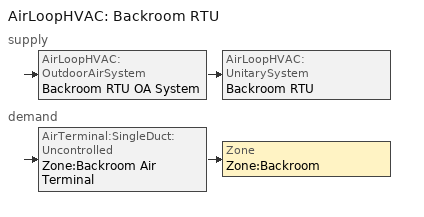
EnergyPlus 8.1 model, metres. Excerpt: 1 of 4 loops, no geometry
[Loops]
AirLoopHVAC 'Backroom RTU'
 supply: AirLoopHVAC:OutdoorAirSystem 'Backroom RTU OA System' > AirLoopHVAC:UnitarySystem 'Backroom RTU'
 demand: AirTerminal:SingleDuct:Uncontrolled 'Zone:Backroom Air Terminal' > Zone 'Zone:Backroom'
[DesignSpecification:ZoneAirDistribution]
Zone:Backroom:AirDistribution: Zone Air Distribution Effectiveness in Cooling Mode=1; Zone Air Distribution Effectiveness in Heating Mode=1
[Sizing:Zone]
Zone:Backroom: Zone Cooling Design Supply Air Temperature Input Method=SupplyAirTemperature; Zone Cooling Design Supply Air Temperature {C}=18.3333; Zone Heating Design Supply Air Temperature Input Method=SupplyAirTemperature; Zone Heating Design Supply Air Temperature {C}=32.2222; Zone Cooling Design Supply Air Humidity Ratio {kgWater/kgDryAir}=0.0085; Zone Heating Design Supply Air Humidity Ratio {kgWater/kgDryAir}=0.008; Zone Heating Sizing Factor=1.25; Zone Cooling Sizing Factor=1.15; Cooling Design Air Flow Method=DesignDay; Heating Design Air Flow Method=DesignDay; Design Specification Zone Air Distribution Object=Zone:Backroom:AirDistribution
[Sizing:System]
Backroom RTU: Type of Load to Size On=Sensible; Design Outdoor Air Flow Rate {m3/s}=0.141584; Minimum System Air Flow Ratio=1; Preheat Design Temperature {C}=10; Preheat Design Humidity Ratio {kgWater/kgDryAir}=0.008; Precool Design Temperature {C}=10; Precool Design Humidity Ratio {kgWater/kgDryAir}=0.008; Central Cooling Design Supply Air Temperature {C}=12.7778; Central Heating Design Supply Air Temperature {C}=26.6667; Sizing Option=NonCoincident; 100% Outdoor Air in Cooling=No; 100% Outdoor Air in Heating=No; Central Cooling Design Supply Air Humidity Ratio {kgWater/kgDryAir}=0.0085; Central Heating Design Supply Air Humidity Ratio {kgWater/kgDryAir}=0.008; Cooling Design Air Flow Method=DesignDay; Heating Design Air Flow Method=DesignDay; System Outdoor Air Method=ZoneSum; Zone Maximum Outdoor Air Fraction=1
[ZoneControl:Thermostat]
Zone:Backroom:Thermostat: Zone or ZoneList=Zone:Backroom; Control Type Schedule=Dual-Mode Thermostat Schedule; Control 1=Zone:Backroom:SetPoints
[ThermostatSetpoint:DualSetpoint]
Zone:Backroom:SetPoints: Heating Setpoint Temperature Schedule=SetHeat:Backroom:Schedule; Cooling Setpoint Temperature Schedule=SetCool:Backroom:Schedule
[AirTerminal:SingleDuct:Uncontrolled]
Zone:Backroom Air Terminal: Availability Schedule=Always On/Available; Maximum Air Flow Rate {m3/s}=2.35974
[Zone equipment]
Zone:Backroom: Zone:Backroom Air Terminal
[Fan:OnOff]
Backroom RTU Fan: Availability Schedule=HVAC:Backroom:Schedule; Fan Total Efficiency=0.6; Pressure Rise {Pa}=939.065; Maximum Flow Rate {m3/s}=2.35974; Motor Efficiency=0.85; Motor In Airstream Fraction=1
[Coil:Cooling:DX:SingleSpeed]
Backroom RTU DX Coil: Availability Schedule=Always On/Available; Gross Rated Total Cooling Capacity {W}=39060.5; Gross Rated Sensible Heat Ratio=autosize; Gross Rated Cooling COP {W/W}=4.11; Rated Air Flow Rate {m3/s}=2.35974; Total Cooling Capacity Function of Temperature Curve=DX Total Cooling Cap f(T); Total Cooling Capacity Function of Flow Fraction Curve=DX Total Cooling Cap f(m); Energy Input Ratio Function of Temperature Curve=DX Energy Input Ratio f(T); Energy Input Ratio Function of Flow Fraction Curve=DX Energy Input Ratio f(m); Part Load Fraction Correlation Curve=DX Part Load Fraction; Nominal Time for Condensate Removal to Begin {s}=1000; Ratio of Initial Moisture Evaporation Rate and Steady State Latent Capacity=1.5; Maximum Cycling Rate {cycles/hr}=3; Latent Capacity Time Constant {s}=45; Condenser Type=AirCooled; Maximum Outdoor Dry-Bulb Temperature for Crankcase Heater Operation {C}=10
[Coil:Heating:Gas]
Backroom RTU Furnace: Availability Schedule=Always On/Available; Gas Burner Efficiency=0.8; Nominal Capacity {W}=26441.5
[Coil:Heating:Desuperheater]
Backroom RTU Reheat Coil: Availability Schedule=Always On/Available; Heat Reclaim Recovery Efficiency=0.3; Heating Source=Backroom RTU DX Coil
[AirLoopHVAC:UnitarySystem]
Backroom RTU: Control Type=Load; Controlling Zone or Thermostat Location=Zone:Backroom; Dehumidification Control Type=CoolReheat; Availability Schedule=Always On/Available; Supply Fan=Backroom RTU Fan; Fan Placement=DrawThrough; Supply Air Fan Operating Mode Schedule=Always On/Available; Heating Coil=Backroom RTU Furnace; Cooling Coil=Backroom RTU DX Coil; Latent Load Control=LatentOrSensibleLoadControl; Supplemental Heating Coil=Backroom RTU Reheat Coil; Supply Air Flow Rate Method During Cooling Operation=SupplyAirFlowRate; Supply Air Flow Rate During Cooling Operation {m3/s}=2.35974; Supply air Flow Rate Method During Heating Operation=SupplyAirFlowRate; Supply Air Flow Rate During Heating Operation {m3/s}=2.35974; Supply Air Flow Rate Method When No Cooling or Heating is Required=SupplyAirFlowRate; Supply Air Flow Rate When No Cooling or Heating is Required {m3/s}=2.35974
[Controller:OutdoorAir]
Backroom RTU OA Controller: Minimum Outdoor Air Flow Rate {m3/s}=0.14; Maximum Outdoor Air Flow Rate {m3/s}=0.15; Economizer Control Type=NoEconomizer; Economizer Control Action Type=ModulateFlow; Lockout Type=NoLockout; Minimum Limit Type=FixedMinimum; Minimum Outdoor Air Schedule=Occupied_Ventilation_6am_11pm
[AirLoopHVAC]
Backroom RTU: Design Supply Air Flow Rate {m3/s}=2.35974
[WaterHeater:Mixed]
Water:Heater: Tank Volume {m3}=0.908499; Setpoint Temperature Schedule=DHW Temp Sch; Deadband Temperature Difference {deltaC}=2.77778; Maximum Temperature Limit {C}=82.2222; Heater Control Type=Cycle; Heater Maximum Capacity {W}=116642; Heater Fuel Type=NaturalGas; Heater Thermal Efficiency=0.8; Ambient Temperature Indicator=Zone; Ambient Temperature Zone=Zone:Backroom; Off Cycle Loss Coefficient to Ambient Temperature {W/K}=19.1704; Off Cycle Loss Fraction to Zone=1; On Cycle Loss Coefficient to Ambient Temperature {W/K}=19.1704; On Cycle Loss Fraction to Zone=1; Peak Use Flow Rate {m3/s}=0.000428906; Use Flow Rate Fraction Schedule=DHW Schedule
[EnergyManagementSystem:Sensor]
Name | Output:Variable or Output:Meter Index Key | Output:Variable or Output:Meter
BackroomRH | Zone:Backroom | Zone Air Relative Humidity
BackroomRTU_AvMgr | Backroom RTU Availability | Availability Manager Night Cycle Control Status
Backroom_Temperature_Sensor | Zone:Backroom Air Node | System Node Temperature
Backroom_DewPoint_Sensor | Zone:Backroom Air Node | System Node Dewpoint Temperature
[EnergyManagementSystem:Actuator]
BackroomRTU_OverRide: Actuated Component Unique=Backroom RTU; Actuated Component Type=AirLoopHVAC; Actuated Component Control Type=Availability Status
[AvailabilityManager:NightCycle]
Backroom RTU Availability: Applicability Schedule=Always On/Available; Fan Schedule=HVAC:Backroom:Schedule; Control Type=CycleOnAny; Thermostat Tolerance {deltaC}=1.11111; Cycling Run Time {s}=3600; Control Zone=Zone:Backroom
[SetpointManager:SingleZone:Reheat]
Backroom Setpoint Manager: Control Variable=Temperature; Minimum Supply Air Temperature {C}=18.3333; Maximum Supply Air Temperature {C}=32.2222; Control Zone=Zone:Backroom; Setpoint Node or NodeList=Backroom RTU Air Loop Outlet
[SetpointManager:MixedAir]
Backroom RTU DX Coil Air Temp Manager: Control Variable=Temperature; Setpoint Node or NodeList=Backroom RTU Mixed Air Outlet
[Refrigeration:WalkIn] Availability Schedule=Always On/Available; Rated Circulation Fan Power {W}=0; Lighting Schedule=Always On/Available; Restocking Schedule=Restocking Walk-In Sch; Zone 1=Zone:Backroom; Area of Glass Reach In Doors Facing Zone 1 {m2}=0; Height of Glass Reach In Doors Facing Zone 1 {m}=0; Glass Reach In Door U Value Facing Zone 1 {W/m2-K}=2.27; Area of Stocking Doors Facing Zone 1 {m2}=3.3; Height of Stocking Doors Facing Zone 1 {m}=2.1; Stocking Door Opening Schedule Name Facing Zone 1=Walk-In Stocking Dr Sch; Stocking Door Opening Protection Type Facing Zone 1=StripCurtain
Name | Rated Coil Cooling Capacity {W} | Operating Temperature {C} | Rated Cooling Source Temperature {C} | Rated Total Heating Power {W} | Heating Power Schedule | Rated Cooling Coil Fan Power {W} | Rated Total Lighting Power {W} | Defrost Type | Defrost Control Type | Defrost Schedule | Defrost Drip-Down Schedule | Defrost Power {W} | Temperature Termination Defrost Fraction to Ice | Insulated Floor Surface Area {m2} | Insulated Floor U-Value {W/m2-K} | Total Insulated Surface Area Facing Zone 1 {m2} | Insulated Surface U-Value Facing Zone 1 {W/m2-K} | Stocking Door U Value Facing Zone 1 {W/m2-K}
A05 - Grocery Freezer | 8826 | -26.1 | -31.7 | 242 | Always On/Available | 590 | 258.75 | Electric | TemperatureTermination | A05 - Grocery Freezer_defrost_2_defrosts_per_day_45_min_plus_5_min_dripdown | A05 - Grocery Freezer_dripdown_2_defrosts_per_day_45_min_plus_5_min_dripdown | 9060 | 0.7 | 48.1 | 0.2 | 138.5 | 0.18 | 0.18
D11 - Meat Cooler | 7284 | 1.66667 | -3.88889 | 0 |  | 354 | 203 | Electric | TemperatureTermination | D11 - Meat Cooler_defrost_2_defrosts_per_day_20_min_plus_5_min_dripdown | D11 - Meat Cooler_dripdown_2_defrosts_per_day_20_min_plus_5_min_dripdown | 5460 | 0.7 | 37.7 | 2.27 | 116.2 | 0.23 | 0.23
D13 - Bloom Box | 2026 | 1.66667 | -3.88889 | 0 |  | 118 | 33.335 | OffCycle | TimeSchedule | D13 - Bloom Box_defrost_2_defrosts_per_day_60_min_plus_0_min_dripdown | D13 - Bloom Box_dripdown_2_defrosts_per_day_60_min_plus_0_min_dripdown | 0 |  | 6.2 | 2.27 | 36.6 | 0.23 | 0.23
[Schedule:Day:Interval]
HVAC:Backroom:Weekday: No, 07:00, 0, 17:00, 1, 24:00, 0
HVAC:Backroom:Saturday: No, 08:00, 0, 16:00, 1, 24:00, 0
HVAC:Backroom:Sunday: No, 24:00, 0
HVAC:Backroom:SummerDesignDay; HVAC:Backroom:WinterDesignDay: No, 24:00, 1
SetCool:Backroom:Weekday: No, 07:00, 32.2222, 17:00, 29.4444, 24:00, 32.2222
SetCool:Backroom:Saturday: No, 08:00, 32.2222, 16:00, 29.4444, 24:00, 32.2222
SetCool:Backroom:Sunday: No, 24:00, 32.2222
SetCool:Backroom:SummerDesignDay; SetCool:Backroom:WinterDesignDay: No, 24:00, 29.4444
SetHeat:Backroom:Weekday: No, 07:00, 15.5556, 17:00, 21.1111, 24:00, 15.5556
SetHeat:Backroom:Saturday: No, 08:00, 15.5556, 16:00, 21.1111, 24:00, 15.5556
SetHeat:Backroom:Sunday: No, 24:00, 15.5556
SetHeat:Backroom:SummerDesignDay; SetHeat:Backroom:WinterDesignDay: No, 24:00, 21.1111
[Schedule:Week:Daily]
HVAC:Backroom:Weekly: HVAC:Backroom:Sunday, HVAC:Backroom:Weekday, HVAC:Backroom:Weekday, HVAC:Backroom:Weekday, HVAC:Backroom:Weekday, HVAC:Backroom:Weekday, HVAC:Backroom:Saturday, HVAC:Backroom:Weekday, HVAC:Backroom:SummerDesignDay, HVAC:Backroom:WinterDesignDay, HVAC:Backroom:Weekday, HVAC:Backroom:Weekday
SetCool:Backroom:Weekly: SetCool:Backroom:Sunday, SetCool:Backroom:Weekday, SetCool:Backroom:Weekday, SetCool:Backroom:Weekday, SetCool:Backroom:Weekday, SetCool:Backroom:Weekday, SetCool:Backroom:Saturday, SetCool:Backroom:Weekday, SetCool:Backroom:SummerDesignDay, SetCool:Backroom:WinterDesignDay, SetCool:Backroom:Weekday, SetCool:Backroom:Weekday
SetHeat:Backroom:Weekly: SetHeat:Backroom:Sunday, SetHeat:Backroom:Weekday, SetHeat:Backroom:Weekday, SetHeat:Backroom:Weekday, SetHeat:Backroom:Weekday, SetHeat:Backroom:Weekday, SetHeat:Backroom:Saturday, SetHeat:Backroom:Weekday, SetHeat:Backroom:SummerDesignDay, SetHeat:Backroom:WinterDesignDay, SetHeat:Backroom:Weekday, SetHeat:Backroom:Weekday
[Schedule:Year]
HVAC:Backroom:Schedule: HVAC:Backroom:Weekly, 1, 1, 12, 31
SetCool:Backroom:Schedule: SetCool:Backroom:Weekly, 1, 1, 12, 31
SetHeat:Backroom:Schedule: SetHeat:Backroom:Weekly, 1, 1, 12, 31
[Schedule:Compact]
A05 - Grocery Freezer_defrost_2_defrosts_per_day_45_min_plus_5_min_dripdown: Through: 12/31, For: AllDays, Until: 09:00, 0, Until: 09:45, 1, Until: 21:00, 0, Until: 21:45, 1, Until: 24:00, 0
A05 - Grocery Freezer_dripdown_2_defrosts_per_day_45_min_plus_5_min_dripdown: Through: 12/31, For: AllDays, Until: 09:00, 0, Until: 09:50, 1, Until: 21:00, 0, Until: 21:50, 1, Until: 24:00, 0
D11 - Meat Cooler_defrost_2_defrosts_per_day_20_min_plus_5_min_dripdown: Through: 12/31, For: AllDays, Until: 10:00, 0, Until: 10:20, 1, Until: 22:00, 0, Until: 22:20, 1, Until: 24:00, 0
D11 - Meat Cooler_dripdown_2_defrosts_per_day_20_min_plus_5_min_dripdown: Through: 12/31, For: AllDays, Until: 10:00, 0, Until: 10:25, 1, Until: 22:00, 0, Until: 22:25, 1, Until: 24:00, 0
D13 - Bloom Box_defrost_2_defrosts_per_day_60_min_plus_0_min_dripdown; D13 - Bloom Box_dripdown_2_defrosts_per_day_60_min_plus_0_min_dripdown: Through: 12/31, For: AllDays, Until: 01:00, 1, Until: 12:00, 0, Until: 13:00, 1, Until: 24:00, 0
Walk-In Stocking Dr Sch: Through: 12/31, For: AllDays, Until: 6:00, 0, Until: 23:00, 0.0588, Until: 24:00, 0
Restocking Walk-In Sch: Through: 12/31, For: Tuesday Friday, Until: 4:00, 0, Until: 5:00, 725, Until: 6:00, 417, Until: 7:00, 290, Until: 24:00, 0, For: AllOtherDays, Until: 4:00, 0, Until: 5:00, 125, Until: 6:00, 117, Until: 7:00, 90, Until: 19:00, 0, Until: 20:00, 125, Until: 21:00, 117, Until: 22:00, 90, Until: 24:00, 0
DHW Schedule: Through: 12/31, For: Weekdays, Until: 1:00, 0.04, Until: 3:00, 0.05, Until: 7:00, 0.04, Until: 8:00, 0.15, Until: 9:00, 0.23, Until: 10:00, 0.32, Until: 11:00, 0.41, Until: 12:00, 0.57, Until: 13:00, 0.62, Until: 14:00, 0.61, Until: 15:00, 0.5, Until: 16:00, 0.45, Until: 17:00, 0.46, Until: 18:00, 0.47, Until: 19:00, 0.42, Until: 20:00, 0.34, Until: 21:00, 0.33, Until: 22:00, 0.23, Until: 23:00, 0.13, Until: 24:00, 0.08, For: Saturdays, Until: 1:00, 0.11, Until: 2:00, 0.1, Until: 3:00, 0.08, Until: 6:00, 0.06, Until: 7:00, 0.07, Until: 8:00, 0.2, Until: 9:00, 0.24, Until: 10:00, 0.27, Until: 11:00, 0.42, Until: 12:00, 0.54, Until: 13:00, 0.59, Until: 14:00, 0.6, Until: 15:00, 0.49, Until: 16:00, 0.48, Until: 17:00, 0.47, Until: 18:00, 0.46, Until: 19:00, 0.44, Until: 20:00, 0.36, Until: 21:00, 0.29, Until: 22:00, 0.22, Until: 23:00, 0.16, Until: 24:00, 0.13, For: Sundays AllOtherDays, Until: 3:00, 0.07, Until: 6:00, 0.06, Until: 7:00, 0.07, Until: 8:00, 0.1, Until: 9:00, 0.12, Until: 10:00, 0.14, Until: 11:00, 0.29, Until: 12:00, 0.31, Until: 14:00, 0.36, Until: 15:00, 0.34, Until: 16:00, 0.35, Until: 17:00, 0.37, Until: 18:00, 0.34, Until: 19:00, 0.25, Until: 20:00, 0.27, Until: 21:00, 0.21, Until: 22:00, 0.16, Until: 23:00, 0.1, Until: 24:00, 0.06
Occupied_Ventilation_6am_11pm: Through: 12/31, For: AllDays, Until: 6:00, 0, Until: 23:00, 1, Until: 24:00, 0
[Schedule:Constant]
Name | Hourly Value
Always On/Available | 1
Dual-Mode Thermostat Schedule | 4
DHW Temp Sch | 62.7778
[Curve:Quadratic] Coefficient3 x**2=0
Name | Coefficient1 Constant | Coefficient2 x | Minimum Value of x | Maximum Value of x
DX Total Cooling Cap f(m) | 0.768519 | 0.231481 | 0.810811 | 1.16216
DX Energy Input Ratio f(m) | 1.19672 | -0.191672 | 0.810811 | 1.16216
DX Part Load Fraction | 0.771 | 0.229 | 0 | 1
[Curve:Biquadratic] Maximum Value of x=26.8333; Minimum Value of y=15.5556; Maximum Value of y=44.7222
Name | Coefficient1 Constant | Coefficient2 x | Coefficient3 x**2 | Coefficient4 y | Coefficient5 y**2 | Coefficient6 x*y | Minimum Value of x
DX Total Cooling Cap f(T) | 0.523571 | 0.0347778 | 0 | -0.00191536 | -0.000108 | 0 | 9.277777
DX Energy Input Ratio f(T) | 0.984652 | -0.0428542 | 0.00135623 | 0.00993408 | 0.000639785 | -0.00116901 | 9.27778
